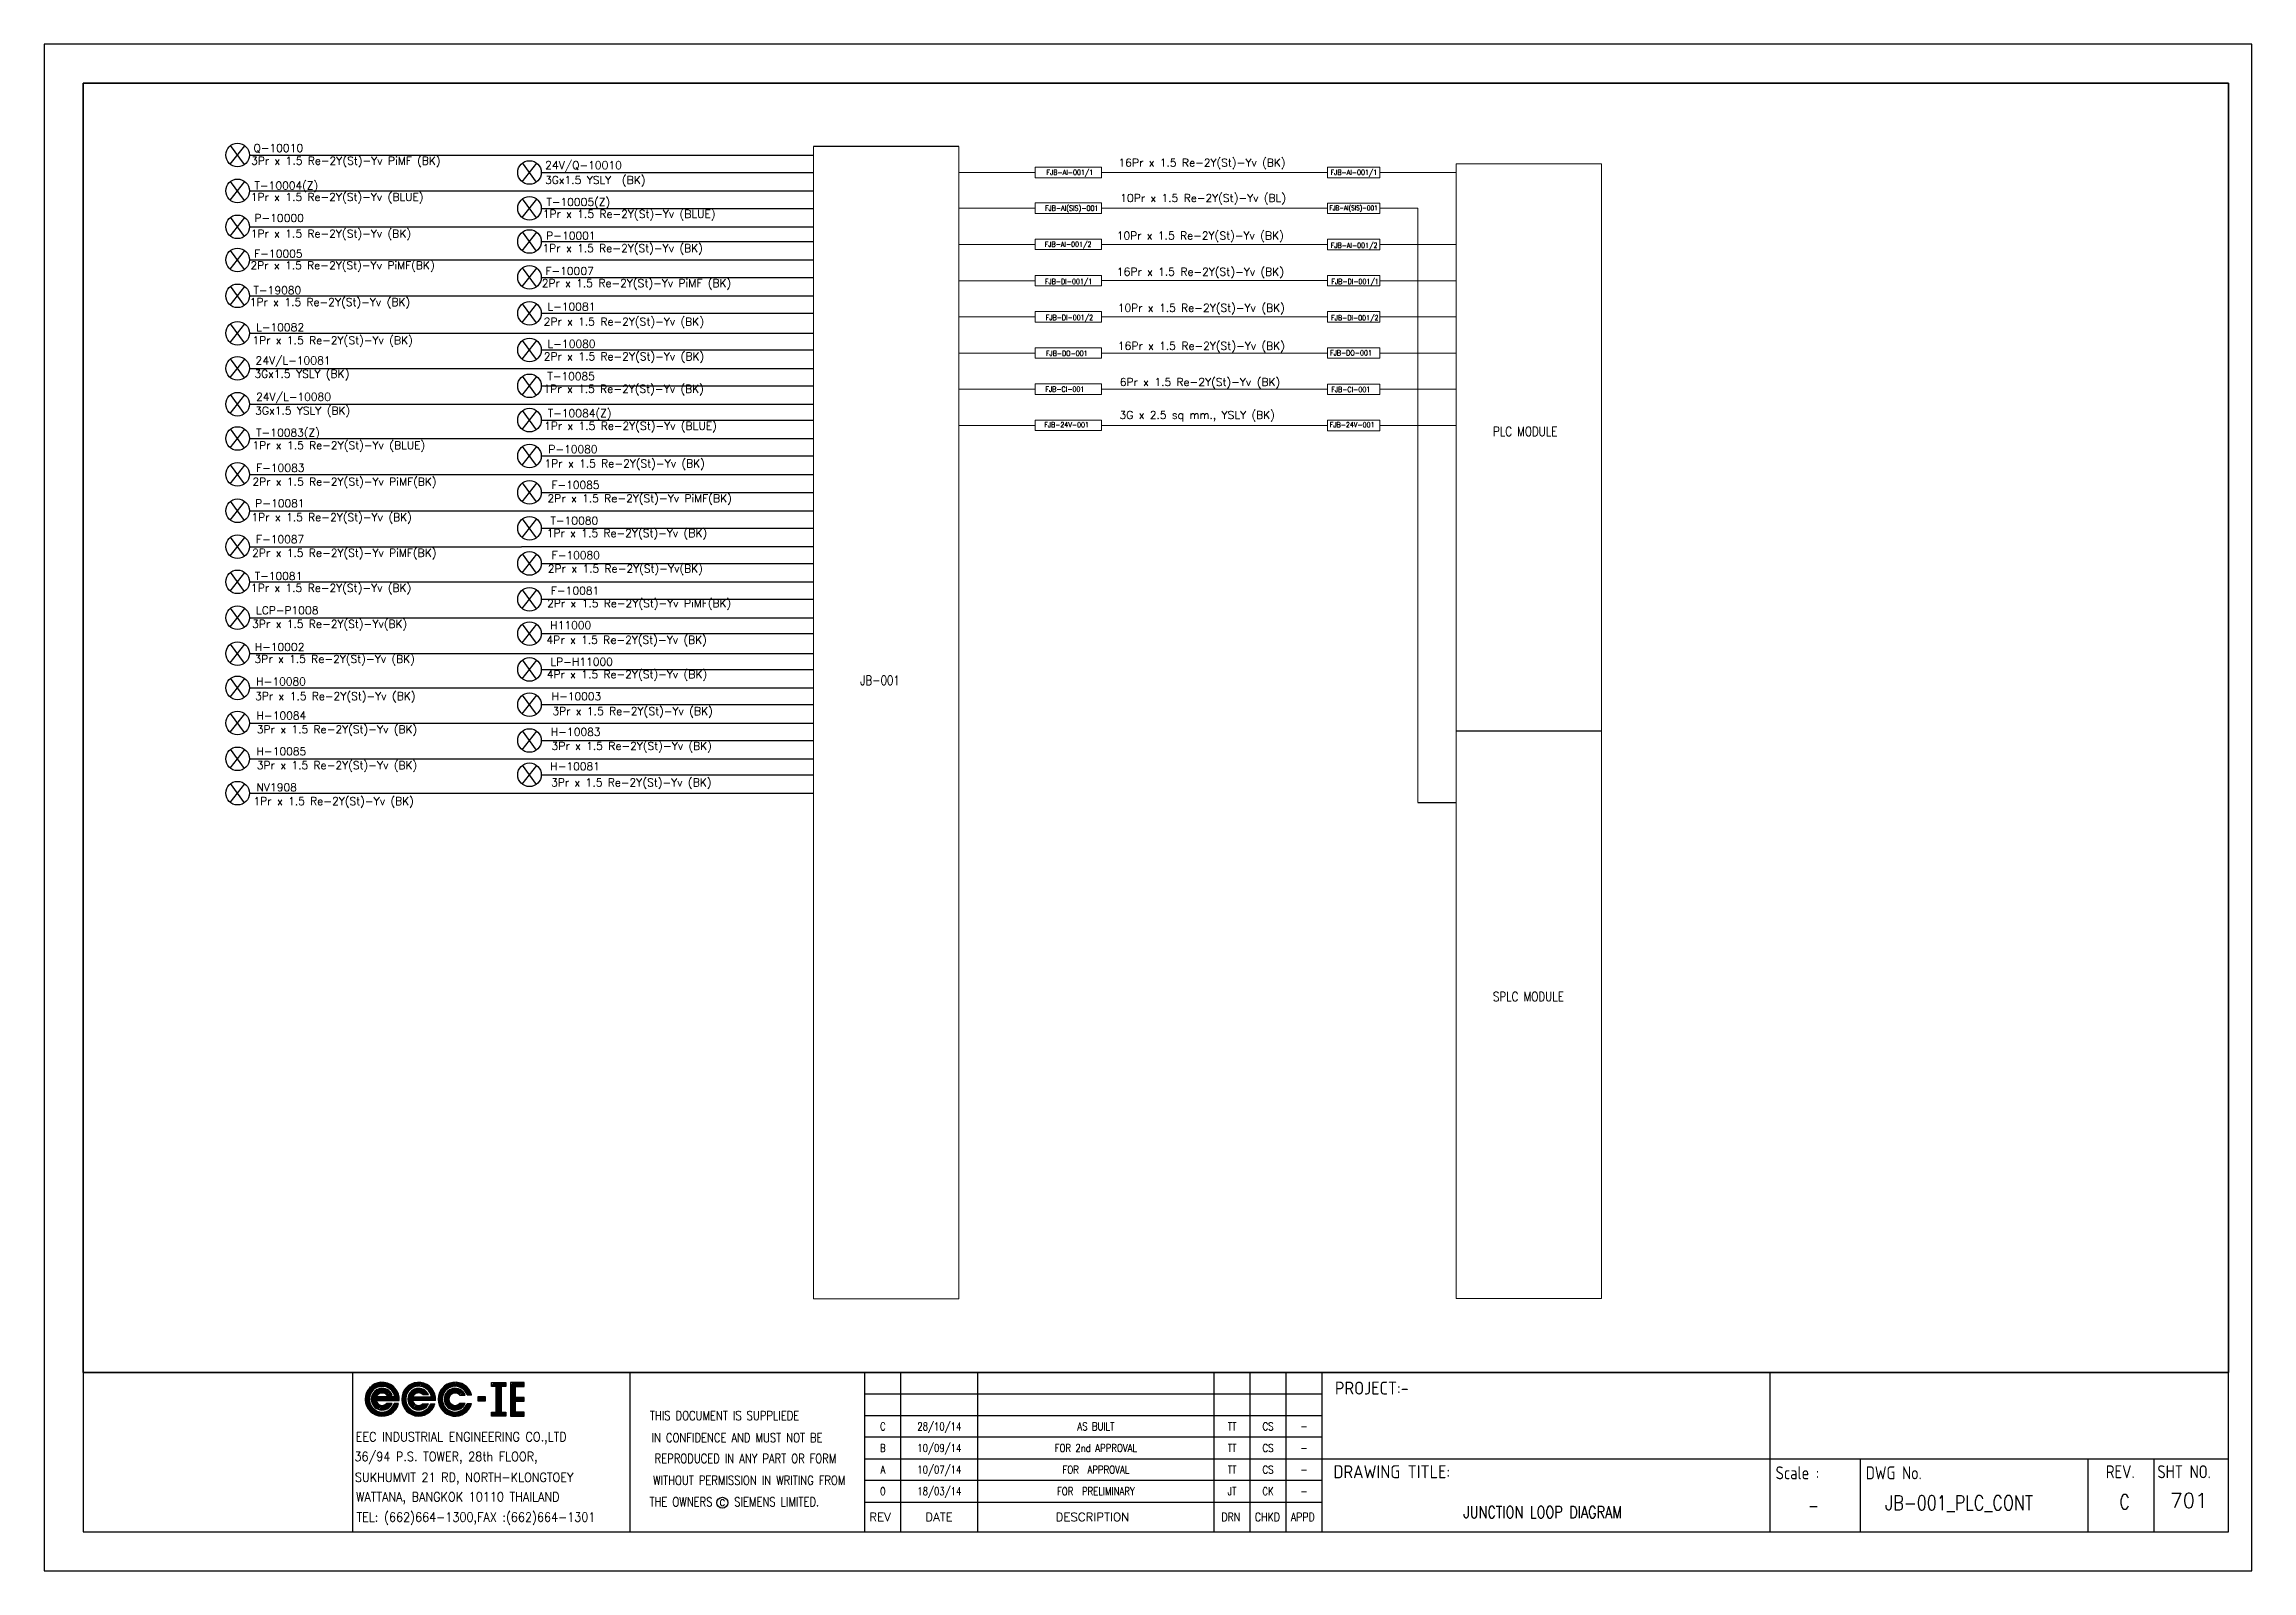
# Model space of a CAD drawing. Header units: millimetres. Extents: x -14942 to 24072, y -50285 to 2207.
# Drawn here: x 541.7 to 964.7, y -10531.8 to -10239.3 of the extents above; entities that cross this region are included whole.
import ezdxf
from ezdxf.enums import TextEntityAlignment as Align

# ---------------------------------------------------------------- set-up
doc = ezdxf.new("R2010")
doc.units = ezdxf.units.MM
doc.header["$MEASUREMENT"] = 0
doc.layers.get('0').update_dxf_attribs({"linetype": 'CONTINUOUS'})
for name, color, linetype in [('52049_PAPER A4$0$Frame_A1', 253, 'CONTINUOUS'), ('INSTRUMENT', 1, 'CONTINUOUS'), ('TEXT', 2, 'CONTINUOUS')]:
    doc.layers.add(name, color=color, linetype=linetype)
doc.styles.add('52049_PAPER A4$0$ISO Proportional', font='isocp.shx')
doc.styles.add('52049_PAPER A4$0$ROMANS', font='isocp.shx')
doc.styles.add('52049_PAPER A4$0$Romans-title', font='romans.shx')
doc.styles.add('ROMANS', font='romans')

# ---------------------------------------------------------------- blocks, each defined once
blk = doc.blocks.new('52049_PAPER A4$0$eec-ie')
at = {"layer": '52049_PAPER A4$0$Frame_A1', "color": 0, "lineweight": -3}
for p, q in [((0, 0), (0.87, 0.87)), ((0, -0.08), (0.3, 0.22)), ((0, -0.16), (0.26, 0.1)), ((0, -0.23), (0.24, 0)), ((0.01, 0.09), (0.78, 0.86)), ((0.04, 0.2), (0.68, 0.83)), ((0.09, 0.32), (0.55, 0.78)), ((0.26, 0.57), (0.3, 0.62)), ((0.34, -0.12), (1, 0.53)), ((0.35, -0.04), (0.92, 0.53)), ((0.35, -0.19), (1.07, 0.52)), ((0.36, 0.05), (0.82, 0.51)), ((0.37, -0.26), (0.66, 0.04)), ((0.39, -0.32), (0.74, 0.04)), ((0.4, 0.17), (0.7, 0.47)), ((0.41, -0.37), (0.82, 0.04)), ((1.69, 0.04), (0.64, 0.04)), ((0.65, 0.57), (0.96, 0.88)), ((0.68, -0.17), (0.9, 0.04)), ((0.76, -0.17), (0.98, 0.04)), ((0.77, 0.62), (1.03, 0.88)), ((0.84, -0.17), (1.05, 0.04)), ((0.87, 0.64), (1.1, 0.87)), ((0.87, 0.25), (1.13, 0.51)), ((0.92, -0.17), (1.13, 0.04)), ((0.95, 0.64), (1.17, 0.86)), ((0.96, 0.26), (1.19, 0.49)), ((1, -0.17), (1.21, 0.04)), ((1.03, 0.64), (1.23, 0.84)), ((1.03, 0.25), (1.24, 0.46)), ((1.07, -0.17), (1.29, 0.04)), ((1.09, 0.24), (1.29, 0.44)), ((1.1, 0.63), (1.29, 0.82)), ((1.15, 0.21), (1.34, 0.4)), ((1.15, -0.17), (1.37, 0.04)), ((1.16, 0.62), (1.35, 0.8)), ((1.19, 0.18), (1.38, 0.37)), ((1.22, 0.6), (1.4, 0.78)), ((1.22, 0.15), (1.54, 0.15)), ((1.23, -0.17), (1.44, 0.04)), ((1.25, 0.15), (1.42, 0.33)), ((1.28, 0.57), (1.45, 0.75)), ((1.31, -0.17), (1.52, 0.04)), ((1.32, 0.15), (1.46, 0.29)), ((1.33, 0.55), (1.5, 0.72)), ((1.38, 0.52), (1.54, 0.69)), ((1.39, -0.17), (1.6, 0.04)), ((1.4, 0.15), (1.49, 0.24)), ((1.42, 0.49), (1.59, 0.65)), ((1.46, 0.45), (1.63, 0.62)), ((1.46, -0.17), (1.68, 0.04)), ((1.48, 0.15), (1.52, 0.19)), ((1.5, 0.41), (1.67, 0.58)), ((1.54, 0.37), (1.71, 0.54)), ((1.54, -0.17), (1.9, 0.18)), ((1.57, 0.33), (1.74, 0.49)), ((1.6, 0.28), (1.77, 0.45)), ((1.62, -0.17), (1.91, 0.12)), ((1.63, 0.23), (1.8, 0.4)), ((1.65, 0.17), (1.83, 0.35)), ((1.67, 0.11), (1.86, 0.3)), ((1.69, 0.05), (1.88, 0.24)), ((1.7, -0.17), (1.93, 0.06)), ((2.09, -0.09), (2.37, 0.19)), ((2.1, -0.01), (2.51, 0.41)), ((2.1, -0.17), (2.34, 0.08)), ((2.11, 0.08), (2.88, 0.86)), ((2.13, 0.18), (2.78, 0.83)), ((2.18, 0.31), (2.65, 0.78)), ((2.31, 0.52), (2.45, 0.65)), ((2.44, -0.05), (3.02, 0.52)), ((2.44, -0.13), (3.1, 0.52)), ((2.45, -0.2), (2.78, 0.13)), ((2.46, 0.04), (2.93, 0.51)), ((2.46, -0.26), (2.76, 0.04)), ((2.48, -0.32), (2.84, 0.04)), ((2.49, 0.15), (2.81, 0.47)), ((2.56, 0.45), (2.97, 0.87)), ((2.72, -0.17), (2.92, 0.04)), ((2.73, 0.04), (3.79, 0.04)), ((2.77, 0.59), (3.06, 0.87)), ((2.79, -0.17), (3, 0.04)), ((2.84, 0.19), (3.17, 0.51)), ((2.87, -0.17), (3.08, 0.04)), ((2.89, 0.63), (3.13, 0.87)), ((2.95, -0.17), (3.15, 0.04)), ((2.98, 0.64), (3.2, 0.86)), ((2.98, 0.26), (3.23, 0.5)), ((3.03, -0.17), (3.23, 0.04)), ((3.06, 0.65), (3.27, 0.85)), ((3.07, 0.26), (3.29, 0.48)), ((3.11, -0.17), (3.31, 0.04)), ((3.14, 0.64), (3.33, 0.83)), ((3.14, 0.25), (3.34, 0.46)), ((3.18, -0.17), (3.39, 0.04)), ((3.2, 0.24), (3.39, 0.43)), ((3.21, 0.63), (3.39, 0.81)), ((3.25, 0.21), (3.44, 0.4)), ((3.26, -0.17), (3.47, 0.04)), ((3.27, 0.62), (3.44, 0.79)), ((3.29, 0.18), (3.48, 0.36)), ((3.62, 0.16), (3.31, 0.16)), ((3.33, 0.6), (3.5, 0.77)), ((3.34, -0.17), (3.54, 0.04)), ((3.36, 0.16), (3.52, 0.32)), ((3.38, 0.57), (3.55, 0.74)), ((3.42, -0.17), (3.62, 0.04)), ((3.43, 0.55), (3.59, 0.71)), ((3.43, 0.16), (3.55, 0.28)), ((3.48, 0.52), (3.64, 0.68)), ((3.5, -0.17), (3.7, 0.04)), ((3.51, 0.16), (3.58, 0.23)), ((3.52, 0.48), (3.68, 0.64)), ((3.57, 0.45), (3.72, 0.61)), ((3.57, -0.17), (3.78, 0.04)), ((3.59, 0.16), (3.61, 0.18)), ((3.6, 0.41), (3.76, 0.57)), ((3.64, 0.37), (3.8, 0.53)), ((3.65, -0.17), (3.99, 0.17)), ((3.67, 0.32), (3.83, 0.48)), ((3.7, 0.27), (3.87, 0.44)), ((3.73, 0.22), (3.9, 0.39)), ((3.73, -0.17), (4, 0.11)), ((3.75, 0.17), (3.92, 0.34)), ((3.77, 0.11), (3.95, 0.28)), ((3.79, 0.05), (3.97, 0.23)), ((3.81, -0.17), (4.02, 0.04)), ((4.18, -0.03), (4.57, 0.36)), ((4.18, -0.11), (4.47, 0.18)), ((4.18, -0.18), (4.43, 0.07)), ((4.19, 0.06), (5, 0.86)), ((4.21, 0.16), (4.9, 0.84)), ((4.25, 0.28), (4.78, 0.8)), ((4.34, 0.45), (4.61, 0.71)), ((4.53, -0.15), (5.2, 0.53)), ((4.53, -0.07), (5.13, 0.53)), ((4.54, 0.02), (5.04, 0.52)), ((4.54, -0.22), (4.86, 0.1)), ((4.57, 0.12), (4.93, 0.49)), ((4.69, 0.48), (5.08, 0.87)), ((4.69, 0.32), (4.73, 0.37)), ((4.88, 0.59), (5.16, 0.88)), ((4.96, 0.2), (5.27, 0.52)), ((4.99, 0.63), (5.24, 0.87)), ((5.08, 0.64), (5.31, 0.86)), ((5.09, 0.25), (5.33, 0.5)), ((5.16, 0.64), (5.37, 0.85)), ((5.17, 0.26), (5.39, 0.48)), ((5.24, 0.64), (5.43, 0.83)), ((5.24, 0.25), (5.44, 0.46)), ((5.3, 0.63), (5.49, 0.82)), ((5.3, 0.23), (5.49, 0.43)), ((5.35, 0.2), (5.54, 0.39)), ((5.37, 0.61), (5.55, 0.79)), ((5.39, 0.17), (5.58, 0.36)), ((5.4, 0.15), (5.72, 0.15)), ((5.42, 0.59), (5.6, 0.77)), ((5.46, 0.15), (5.62, 0.32)), ((5.48, 0.57), (5.65, 0.74)), ((5.53, 0.54), (5.7, 0.71)), ((5.53, 0.15), (5.65, 0.27)), ((5.58, 0.51), (5.74, 0.68)), ((5.61, 0.15), (5.68, 0.23)), ((5.62, 0.47), (5.79, 0.64)), ((5.66, 0.44), (5.83, 0.6)), ((5.69, 0.15), (5.71, 0.18)), ((5.7, 0.4), (5.87, 0.56)), ((5.73, 0.36), (5.9, 0.52)), ((5.77, 0.31), (5.94, 0.48)), ((5.8, 0.26), (5.97, 0.43)), ((5.82, 0.21), (6, 0.38)), ((5.85, 0.15), (6.02, 0.33)), ((6.09, 0.15), (5.85, 0.15)), ((5.92, 0.15), (6.05, 0.28)), ((6, 0.15), (6.07, 0.22)), ((6.08, 0.15), (6.09, 0.16)), ((6.9, 0.04), (6.46, 0.04)), ((6.46, 0.04), (6.46, -0.18)), ((6.46, -0.01), (6.51, 0.04)), ((6.46, -0.09), (6.59, 0.04)), ((6.46, -0.17), (6.66, 0.04)), ((6.52, -0.18), (6.74, 0.04)), ((6.6, -0.18), (6.82, 0.04)), ((6.68, -0.18), (6.9, 0.04)), ((6.9, -0.18), (6.9, 0.04)), ((7.23, 0.68), (7.41, 0.86)), ((7.27, 0.64), (7.49, 0.86)), ((7.35, 0.64), (7.57, 0.86)), ((7.43, 0.64), (7.65, 0.86)), ((7.5, 0.64), (7.72, 0.86)), ((7.51, 0.57), (7.8, 0.86)), ((7.51, 0.49), (7.88, 0.86)), ((7.51, 0.41), (7.96, 0.86)), ((7.51, 0.34), (7.78, 0.61)), ((7.51, 0.26), (7.78, 0.53)), ((7.51, 0.18), (7.78, 0.45)), ((7.51, 0.1), (7.78, 0.38)), ((7.51, 0.02), (7.78, 0.3)), ((7.51, -0.05), (7.78, 0.22)), ((7.51, -0.13), (7.78, 0.14)), ((7.51, -0.21), (7.78, 0.07)), ((7.82, 0.64), (8.04, 0.86)), ((7.89, 0.64), (8.06, 0.81)), ((7.97, 0.64), (8.06, 0.73)), ((8.05, 0.64), (8.06, 0.65)), ((8.33, 0.46), (8.74, 0.86)), ((8.33, 0.54), (8.66, 0.86)), ((8.33, 0.38), (8.82, 0.86)), ((8.33, 0.69), (8.5, 0.86)), ((8.33, 0.62), (8.58, 0.86)), ((8.33, 0.3), (8.61, 0.58)), ((8.33, 0.23), (8.61, 0.5)), ((8.33, 0.15), (8.61, 0.42)), ((8.33, 0.07), (8.61, 0.35)), ((8.33, -0.01), (8.61, 0.27)), ((8.33, -0.09), (8.61, 0.19)), ((8.33, -0.16), (8.61, 0.11)), ((8.33, -0.24), (8.61, 0.03)), ((8.33, -0.4), (8.74, 0.01)), ((8.33, -0.32), (8.66, 0.01)), ((8.33, -0.48), (8.82, 0.01)), ((8.67, 0.64), (8.89, 0.86)), ((8.68, -0.21), (8.9, 0.01)), ((8.75, 0.64), (8.97, 0.86)), ((8.75, -0.21), (8.97, 0.01)), ((8.83, 0.64), (9.05, 0.86)), ((8.83, -0.21), (9.05, 0.01)), ((8.91, 0.64), (9.11, 0.84)), ((8.99, 0.64), (9.11, 0.76)), ((9.06, 0.64), (9.11, 0.69)), ((0.02, -0.3), (0.23, -0.08)), ((0.03, -0.36), (0.23, -0.16)), ((0.05, -0.42), (0.24, -0.23)), ((0.07, -0.47), (0.26, -0.29)), ((0.1, -0.53), (0.27, -0.35)), ((0.12, -0.58), (0.3, -0.4)), ((0.15, -0.63), (0.32, -0.46)), ((0.19, -0.67), (0.35, -0.5)), ((0.22, -0.72), (0.39, -0.55)), ((0.26, -0.76), (0.42, -0.59)), ((0.3, -0.8), (0.46, -0.63)), ((0.34, -0.83), (0.5, -0.67)), ((0.38, -0.87), (0.55, -0.7)), ((0.42, -0.9), (0.59, -0.73)), ((0.44, -0.42), (0.64, -0.22)), ((0.47, -0.47), (0.66, -0.27)), ((0.47, -0.93), (0.65, -0.76)), ((0.5, -0.51), (0.69, -0.32)), ((0.52, -0.96), (0.7, -0.78)), ((0.54, -0.55), (0.73, -0.36)), ((0.58, -0.59), (0.78, -0.39)), ((0.58, -0.98), (0.76, -0.8)), ((0.62, -0.17), (1.94, -0.17)), ((0.63, -0.62), (0.83, -0.42)), ((0.63, -1.01), (0.82, -0.82)), ((0.68, -0.65), (0.89, -0.44)), ((0.69, -1.03), (0.89, -0.83)), ((0.73, -0.67), (0.96, -0.45)), ((0.75, -1.04), (0.96, -0.83)), ((0.79, -0.69), (1.04, -0.44)), ((0.82, -1.05), (1.04, -0.83)), ((0.85, -0.71), (1.19, -0.37)), ((0.89, -1.06), (1.14, -0.81)), ((0.92, -0.72), (1.29, -0.34)), ((0.96, -1.07), (1.25, -0.77)), ((1, -0.72), (1.37, -0.34)), ((1.04, -1.06), (1.76, -0.34)), ((1.09, -0.71), (1.45, -0.34)), ((1.13, -1.05), (1.84, -0.34)), ((1.2, -0.67), (1.53, -0.34)), ((1.54, -0.34), (1.22, -0.34)), ((1.23, -1.03), (1.9, -0.36)), ((1.35, -0.99), (1.86, -0.48)), ((1.53, -0.88), (1.76, -0.66)), ((1.65, -0.38), (1.68, -0.34)), ((1.91, -0.34), (1.66, -0.34)), ((1.78, -0.17), (1.94, -0.01)), ((1.85, -0.17), (1.94, -0.09)), ((1.93, -0.17), (1.94, -0.17)), ((2.1, -0.24), (2.32, -0.02)), ((2.11, -0.3), (2.32, -0.1)), ((2.13, -0.36), (2.32, -0.17)), ((2.15, -0.42), (2.33, -0.24)), ((2.17, -0.48), (2.35, -0.3)), ((2.2, -0.53), (2.37, -0.36)), ((2.22, -0.58), (2.39, -0.42)), ((2.25, -0.63), (2.42, -0.47)), ((2.29, -0.68), (2.45, -0.51)), ((2.32, -0.72), (2.48, -0.56)), ((2.36, -0.76), (2.52, -0.6)), ((2.4, -0.8), (2.56, -0.64)), ((2.44, -0.84), (2.6, -0.68)), ((2.48, -0.87), (2.64, -0.71)), ((2.51, -0.38), (2.71, -0.17)), ((2.53, -0.9), (2.69, -0.74)), ((2.54, -0.43), (2.73, -0.23)), ((2.57, -0.47), (2.76, -0.28)), ((2.58, -0.93), (2.74, -0.77)), ((2.6, -0.51), (2.79, -0.33)), ((2.63, -0.96), (2.8, -0.79)), ((2.64, -0.55), (2.83, -0.37)), ((2.68, -0.98), (2.86, -0.81)), ((2.69, -0.59), (2.87, -0.4)), ((4.02, -0.17), (2.71, -0.17)), ((2.73, -0.62), (2.93, -0.43)), ((2.74, -1.01), (2.92, -0.82)), ((2.78, -0.65), (2.99, -0.44)), ((2.8, -1.02), (2.99, -0.83)), ((2.84, -0.67), (3.06, -0.45)), ((2.86, -1.04), (3.06, -0.84)), ((2.9, -0.69), (3.14, -0.44)), ((2.92, -1.05), (3.14, -0.83)), ((2.96, -0.7), (3.32, -0.35)), ((2.99, -1.06), (3.24, -0.81)), ((3.03, -0.71), (3.39, -0.35)), ((3.07, -1.06), (3.36, -0.77)), ((3.11, -0.71), (3.47, -0.35)), ((3.15, -1.06), (3.86, -0.35)), ((3.2, -0.7), (3.55, -0.35)), ((3.24, -1.04), (3.94, -0.35)), ((3.31, -0.35), (3.62, -0.35)), ((3.32, -0.65), (3.62, -0.36)), ((3.35, -1.02), (3.98, -0.38)), ((3.48, -0.97), (3.93, -0.51)), ((3.74, -0.39), (3.78, -0.35)), ((3.76, -0.35), (3.99, -0.35)), ((3.89, -0.17), (4.02, -0.03)), ((3.96, -0.17), (4.03, -0.11)), ((4.19, -0.25), (4.42, -0.03)), ((4.21, -0.32), (4.41, -0.11)), ((4.22, -0.38), (4.42, -0.18)), ((4.24, -0.44), (4.43, -0.25)), ((4.26, -0.49), (4.45, -0.31)), ((4.29, -0.54), (4.47, -0.37)), ((4.32, -0.59), (4.49, -0.42)), ((4.35, -0.64), (4.52, -0.47)), ((4.38, -0.69), (4.55, -0.52)), ((4.42, -0.73), (4.58, -0.56)), ((4.45, -0.77), (4.62, -0.6)), ((4.49, -0.81), (4.66, -0.64)), ((4.53, -0.84), (4.7, -0.68)), ((4.56, -0.28), (4.8, -0.03)), ((4.58, -0.33), (4.8, -0.11)), ((4.58, -0.88), (4.75, -0.71)), ((4.6, -0.39), (4.81, -0.18)), ((4.62, -0.91), (4.8, -0.74)), ((4.63, -0.44), (4.83, -0.24)), ((4.66, -0.48), (4.86, -0.29)), ((4.67, -0.94), (4.85, -0.77)), ((4.7, -0.52), (4.89, -0.33)), ((4.72, -0.97), (4.9, -0.79)), ((4.74, -0.56), (4.93, -0.37)), ((4.78, -0.6), (4.98, -0.4)), ((4.78, -0.99), (4.96, -0.81)), ((4.83, -0.63), (5.03, -0.43)), ((4.83, -1.01), (5.03, -0.82)), ((4.88, -0.66), (5.09, -0.44)), ((4.89, -1.03), (5.1, -0.83)), ((4.93, -0.68), (5.17, -0.45)), ((4.96, -1.05), (5.17, -0.83)), ((4.99, -0.7), (5.26, -0.43)), ((5.02, -1.06), (5.26, -0.82)), ((5.06, -0.71), (5.43, -0.34)), ((5.09, -1.06), (5.36, -0.8)), ((5.13, -0.72), (5.5, -0.34)), ((5.17, -1.07), (5.49, -0.75)), ((5.21, -0.71), (5.58, -0.34)), ((5.25, -1.06), (5.97, -0.34)), ((5.3, -0.7), (5.66, -0.34)), ((5.35, -1.05), (6.05, -0.34)), ((5.72, -0.34), (5.4, -0.34)), ((5.43, -0.65), (5.71, -0.37)), ((5.45, -1.02), (6.07, -0.4)), ((5.58, -0.96), (6.02, -0.53)), ((5.81, -0.43), (5.89, -0.34)), ((5.85, -0.34), (6.09, -0.34)), ((6.46, -0.18), (6.9, -0.18)), ((6.75, -0.18), (6.9, -0.04)), ((6.83, -0.18), (6.9, -0.12)), ((7.23, -0.95), (7.34, -0.84)), ((7.23, -0.88), (7.26, -0.84)), ((7.23, -1.03), (7.42, -0.84)), ((7.28, -1.07), (7.5, -0.84)), ((7.35, -1.07), (7.78, -0.64)), ((7.43, -1.07), (7.78, -0.71)), ((7.51, -0.29), (7.78, -0.01)), ((7.51, -0.37), (7.78, -0.09)), ((7.51, -0.44), (7.78, -0.17)), ((7.51, -0.52), (7.78, -0.25)), ((7.51, -0.6), (7.78, -0.32)), ((7.51, -0.68), (7.78, -0.4)), ((7.51, -0.76), (7.78, -0.48)), ((7.51, -0.83), (7.78, -0.56)), ((7.51, -1.07), (7.78, -0.79)), ((7.59, -1.07), (7.81, -0.84)), ((7.67, -1.07), (7.89, -0.84)), ((7.74, -1.07), (7.96, -0.84)), ((7.82, -1.07), (8.04, -0.84)), ((7.9, -1.07), (8.06, -0.91)), ((7.98, -1.07), (8.06, -0.98)), ((8.06, -1.07), (8.06, -1.06)), ((8.33, -0.55), (8.61, -0.28)), ((8.33, -0.63), (8.61, -0.36)), ((8.33, -0.71), (8.61, -0.43)), ((8.33, -0.79), (8.61, -0.51)), ((8.33, -0.86), (8.61, -0.59)), ((8.33, -0.94), (8.61, -0.67)), ((8.33, -1.02), (8.61, -0.75)), ((8.37, -1.07), (8.61, -0.82)), ((8.45, -1.07), (8.67, -0.84)), ((8.52, -1.07), (8.74, -0.84)), ((8.6, -1.07), (8.82, -0.84)), ((8.68, -1.07), (8.9, -0.84)), ((8.76, -1.07), (8.98, -0.84)), ((8.84, -1.07), (9.06, -0.84)), ((8.91, -0.21), (9.11, -0.02)), ((8.91, -1.07), (9.11, -0.87)), ((8.99, -0.21), (9.11, -0.09)), ((8.99, -1.07), (9.11, -0.95)), ((9.07, -0.21), (9.11, -0.17)), ((9.07, -1.07), (9.11, -1.03))]:
    blk.add_line(p, q, dxfattribs=at)
for points in [[(7.23, 0.86), (8.06, 0.86), (8.06, 0.64), (7.78, 0.64), (7.78, -0.84), (8.06, -0.84), (8.06, -1.07), (7.23, -1.07), (7.23, -0.84), (7.51, -0.84), (7.51, 0.64), (7.23, 0.64)], [(8.61, 0.01), (8.61, 0.64), (9.11, 0.64), (9.11, 0.86), (8.33, 0.86), (8.33, -1.07), (9.11, -1.07), (9.11, -0.84), (8.61, -0.84), (8.61, -0.21), (9.11, -0.21), (9.11, 0.01)]]:
    blk.add_lwpolyline(points, close=True, dxfattribs=at)
for centre, radius, start, end in [((0.97, -0.09), 0.972, 355.3439, 345.1466), ((0.97, -0.09), 0.737, 10.5243, 340.256), ((0.97, -0.09), 0.623, 23.5697, 336.4303), ((0.97, -0.09), 0.354, 44.7876, 157.6107), ((3.06, -0.09), 0.967, 355.6074, 344.7747), ((3.06, -0.09), 0.742, 10.0766, 339.9937), ((3.06, -0.09), 0.618, 24.2545, 335.7455), ((3.06, -0.09), 0.358, 45.1096, 158.7579), ((5.15, -0.09), 0.972, 14.8534, 345.1466), ((5.15, -0.09), 0.737, 19.744, 340.256), ((5.15, -0.09), 0.623, 23.5697, 336.4303), ((5.15, -0.09), 0.354, 44.7876, 315.2124), ((0.97, -0.09), 0.354, 192.8901, 315.2124), ((3.06, -0.09), 0.358, 191.9242, 314.8904)]:
    blk.add_arc(centre, radius, start, end, dxfattribs=at)
blk = doc.blocks.new('52049_PAPER A4$0$eec logo')
at = {"color": 7, "xscale": 2.786697286423482, "yscale": 2.786697286423482, "zscale": 2.786697286423482}
blk.add_blockref('52049_PAPER A4$0$eec-ie', (50.01, 25.95), dxfattribs=at)
blk = doc.blocks.new('FJB')
at = {"color": 3}
for p, q in [((-415.5, 38.01), (-4.5, 38.01)), ((-363.94, 38.01), (-363.94, 7.5)), ((-310.77, 38.01), (-310.77, 7.5)), ((-265.75, 7.5), (-265.75, 38.01)), ((-258.85, 7.5), (-258.85, 38.01)), ((-244.11, 7.5), (-244.11, 38.01)), ((-198.84, 7.5), (-198.84, 38.01)), ((-191.95, 7.5), (-191.95, 38.01)), ((-185.05, 7.5), (-185.05, 38.01)), ((-178.16, 38.01), (-178.16, 7.5)), ((-92.38, 38.01), (-92.38, 7.5)), ((-178.16, 21.46), (-4.5, 21.46)), ((-75.06, 21.46), (-75.06, 7.5)), ((-31.4, 21.46), (-31.4, 7.5)), ((-18.75, 21.46), (-18.75, 7.5)), ((-265.75, 13.19), (-178.16, 13.19))]:
    blk.add_line(p, q, dxfattribs=at)
at = {"color": 1}
for p, q in [((-178.16, 33.87), (-265.75, 33.87)), ((-265.75, 29.74), (-178.16, 29.74)), ((-178.16, 25.6), (-265.75, 25.6)), ((-265.75, 21.46), (-178.16, 21.46)), ((-178.16, 17.33), (-265.75, 17.33))]:
    blk.add_line(p, q, dxfattribs=at)
at = {"color": 7}
for p, q in [((-4.5, 38.01), (-96.38, 38.01)), ((-92.38, 38.01), (-92.38, 19.85))]:
    blk.add_line(p, q, dxfattribs=at)
blk.add_lwpolyline([(0, 0), (0, 292.5), (-423, 292.5), (-423, 0)], close=True, dxfattribs=at)
blk.add_lwpolyline([(-415.5, 285), (-4.5, 285), (-4.5, 38.01), (-415.5, 38.01)], close=True)
at = {"color": 3}
blk.add_lwpolyline([(-4.5, 7.5), (-4.5, 285), (-415.5, 285), (-415.5, 7.5)], close=True, dxfattribs=at)
at = {"color": 2}
blk.add_circle((-293.05, 13.05), 1.05, dxfattribs=at)
at = {"color": 3, "xscale": 1.200000000000001, "yscale": 1.200000000000001, "zscale": 1.200000000000001}
blk.add_blockref('52049_PAPER A4$0$eec logo', (-421.49, 2.05), dxfattribs=at)
at = {"color": 2, "style": '52049_PAPER A4$0$ISO Proportional'}
for s, height, p in [('PROJECT:-', 2.482, (-168.61, 35.02)), ('DRAWING TITLE:', 2.4821, (-164.78, 18.99))]:
    blk.add_text(s, height=height, dxfattribs=at).set_placement(p, align=Align.MIDDLE_CENTER)
at = {"color": 2, "style": '52049_PAPER A4$0$Romans-title', "width": 0.8}
for s, p in [('THIS DOCUMENT IS SUPPLIEDE', (-292.63, 29.75)), ('IN CONFIDENCE AND MUST NOT BE', (-290.24, 25.51)), (' REPRODUCED IN ANY PART OR FORM', (-289.1, 21.53)), (' WITHOUT PERMISSION IN WRITING FROM ', (-287.9, 17.35)), ('THE OWNERS   SIEMENS LIMITED. ', (-290.28, 13.22))]:
    blk.add_text(s, height=1.75, dxfattribs=at).set_placement(p, align=Align.MIDDLE)
at = {"color": 2, "style": '52049_PAPER A4$0$Romans-title'}
for s, height, width, p in [('EEC INDUSTRIAL ENGINEERING CO.,LTD', 1.75, 0.9, (-363.31, 24.81)), ('36/94 P.S. TOWER, 28th FLOOR,', 1.75, 0.9, (-363.55, 21.03, -1.75)), ('SUKHUMVIT 21 RD, NORTH-KLONGTOEY', 1.75, 0.9, (-363.45, 17.05, -1.75)), ('WATTANA, BANGKOK 10110 THAILAND ', 1.75, 0.9, (-363.25, 13.31, -1.75)), ('TEL: (662)664-1300,FAX :(662)664-1301', 1.75, 0.9, (-363.14, 9.42, -1.75)), ('DRN', 1.655, 0.8, (-197.44, 9.49)), ('CHKD', 1.655, 0.8, (-191.03, 9.49)), ('APPD', 1.655, 0.8, (-184.14, 9.49))]:
    blk.add_text(s, height=height, dxfattribs=dict(at, width=width)).set_placement(p)
at = {"color": 2}
for s, height, style, width, p in [('C', 1.5, '52049_PAPER A4$0$Romans-title', 0.8, (-262.3, 27.67)), ('28/10/14', 1.5, '52049_PAPER A4$0$Romans-title', 0.8, (-251.48, 27.67)), ('AS BUILT', 1.5, '52049_PAPER A4$0$Romans-title', 0.8, (-221.48, 27.67)), ('TT', 1.5, '52049_PAPER A4$0$Romans-title', 0.8, (-195.39, 27.67)), ('CS', 1.5, '52049_PAPER A4$0$Romans-title', 0.8, (-188.5, 27.67)), ('-', 1.5, '52049_PAPER A4$0$Romans-title', 0.8, (-181.6, 27.67)), ('B', 1.5, '52049_PAPER A4$0$Romans-title', 0.8, (-262.3, 23.53)), ('10/09/14', 1.5, '52049_PAPER A4$0$Romans-title', 0.8, (-251.48, 23.53)), ('FOR 2nd APPROVAL', 1.5, '52049_PAPER A4$0$Romans-title', 0.8, (-221.48, 23.53)), ('TT', 1.5, '52049_PAPER A4$0$Romans-title', 0.8, (-195.39, 23.53)), ('CS', 1.5, '52049_PAPER A4$0$Romans-title', 0.8, (-188.5, 23.53)), ('-', 1.5, '52049_PAPER A4$0$Romans-title', 0.8, (-181.6, 23.53)), ('A', 1.5, '52049_PAPER A4$0$Romans-title', 0.8, (-262.3, 19.39)), ('10/07/14', 1.5, '52049_PAPER A4$0$Romans-title', 0.8, (-251.48, 19.39)), ('FOR  APPROVAL', 1.5, '52049_PAPER A4$0$Romans-title', 0.8, (-221.48, 19.39)), ('TT', 1.5, '52049_PAPER A4$0$Romans-title', 0.8, (-195.39, 19.39)), ('CS', 1.5, '52049_PAPER A4$0$Romans-title', 0.8, (-188.5, 19.39)), ('-', 1.5, '52049_PAPER A4$0$Romans-title', 0.8, (-181.6, 19.39)), ('Scale :', 2.482, '52049_PAPER A4$0$ROMANS', 0.9, (-87.06, 18.78)), ('DWG No.', 2.482, '52049_PAPER A4$0$ROMANS', 0.9, (-68.61, 18.78)), ('REV.', 2.482, '52049_PAPER A4$0$ROMANS', 0.9, (-25.21, 18.99)), ('SHT NO.', 2.482, '52049_PAPER A4$0$ROMANS', 0.9, (-12.98, 18.99)), ('0', 1.5, '52049_PAPER A4$0$Romans-title', 0.8, (-262.3, 15.26)), ('18/03/14', 1.5, '52049_PAPER A4$0$Romans-title', 0.8, (-251.48, 15.26)), ('FOR  PRELIMINARY', 1.5, '52049_PAPER A4$0$Romans-title', 0.8, (-221.48, 15.26)), ('JT', 1.5, '52049_PAPER A4$0$Romans-title', 0.8, (-195.39, 15.26)), ('CK', 1.5, '52049_PAPER A4$0$Romans-title', 0.8, (-188.5, 15.26)), ('-', 1.5, '52049_PAPER A4$0$Romans-title', 0.8, (-181.6, 15.26)), ('C', 2.8, '52049_PAPER A4$0$Romans-title', 0.8, (-24.36, 13.21)), ('-', 2.25, '52049_PAPER A4$0$Romans-title', 0.8, (-84, 12.48))]:
    blk.add_text(s, height=height, dxfattribs=dict(at, style=style, width=width)).set_placement(p, align=Align.MIDDLE_CENTER)
at = {"color": 2, "style": '52049_PAPER A4$0$Romans-title'}
blk.add_text('C', height=1.19, dxfattribs=at).set_placement((-293.05, 13.05), align=Align.MIDDLE)
for s, height, p in [('REV', 1.655, (-264.9, 9.49)), ('DATE', 1.655, (-254.17, 9.49)), ('DESCRIPTION', 1.6548, (-229.2, 9.49))]:
    blk.add_text(s, height=height, dxfattribs=at).set_placement(p)
at = {"layer": 'TEXT', "style": 'ROMANS', "width": 0.8}
blk.add_text('JUNCTION LOOP DIAGRAM ', height=2.25, dxfattribs=at).set_placement((-135.27, 11.24), align=Align.MIDDLE_CENTER)
blk = doc.blocks.new('FF')
at = {"layer": 'INSTRUMENT', "color": 7}
for p, q in [((637.72, -9186.97), (640.5, -9183.4)), ((640.43, -9187.02), (637.78, -9183.36)), ((641.39, -9185.19), (693.51, -9185.19))]:
    blk.add_line(p, q, dxfattribs=at)
blk.add_circle((639.11, -9185.19), 2.26, dxfattribs=at)

msp = doc.modelspace()

# ---------------------------------------------------------------- linework, layer by layer
at = {"layer": 'INSTRUMENT', "color": 7}
for p, q in [((633.12, -10260.52), (689.06, -10260.52)), ((716.92, -10258.88), (689.06, -10258.88)), ((633.12, -10267.39), (689.06, -10267.39)), ((633.12, -10274.26), (689.06, -10274.26)), ((633.12, -10280.61), (689.06, -10280.61)), ((633.12, -10287.48), (689.06, -10287.48)), ((633.12, -10294.65), (689.06, -10294.65)), ((633.12, -10301.39), (689.06, -10301.39)), ((633.12, -10308.26), (689.06, -10308.26)), ((633.12, -10314.83), (689.06, -10314.83)), ((633.12, -10321.7), (689.06, -10321.7)), ((633.12, -10328.68), (689.06, -10328.68)), ((633.12, -10335.55), (689.06, -10335.55)), ((633.12, -10342.29), (689.06, -10342.29)), ((633.12, -10349.16), (689.06, -10349.16)), ((633.12, -10356.03), (689.06, -10356.03)), ((633.12, -10362.6), (689.06, -10362.6)), ((633.12, -10369.34), (689.06, -10369.34)), ((840.07, -10370.91), (812.2, -10370.91)), ((633.12, -10376.21), (689.06, -10376.21)), ((632.68, -10382.79), (689.06, -10382.79)), ((804.89, -10384.55), (812.2, -10384.55))]:
    msp.add_line(p, q, dxfattribs=at)
at = {"layer": 'INSTRUMENT', "color": 7, "lineweight": 13}
for p, q in [((716.92, -10263.87), (731.55, -10263.87)), ((716.92, -10263.87), (731.55, -10263.87)), ((744.25, -10263.85), (787.45, -10263.85)), ((744.25, -10263.85), (787.45, -10263.85)), ((797.57, -10263.87), (812.2, -10263.87)), ((812.2, -10262.21), (840.07, -10262.21)), ((716.92, -10270.73), (731.55, -10270.73)), ((716.92, -10270.73), (731.55, -10270.73)), ((744.25, -10270.71), (787.45, -10270.71)), ((744.25, -10270.71), (787.45, -10270.71)), ((797.57, -10270.73), (804.89, -10270.73)), ((804.89, -10270.73), (804.89, -10384.55)), ((716.92, -10277.66), (731.55, -10277.66)), ((716.92, -10277.66), (731.55, -10277.66)), ((744.25, -10277.64), (787.45, -10277.64)), ((744.25, -10277.64), (787.45, -10277.64)), ((797.57, -10277.66), (812.2, -10277.66)), ((716.92, -10284.6), (731.55, -10284.6)), ((716.92, -10284.6), (731.55, -10284.6)), ((744.25, -10284.58), (787.45, -10284.58)), ((744.25, -10284.58), (787.45, -10284.58)), ((797.57, -10284.6), (812.2, -10284.6)), ((716.92, -10291.53), (731.55, -10291.53)), ((716.92, -10291.53), (731.55, -10291.53)), ((744.25, -10291.51), (787.45, -10291.51)), ((744.25, -10291.51), (787.45, -10291.51)), ((797.57, -10291.53), (812.2, -10291.53)), ((716.92, -10298.46), (731.55, -10298.46)), ((716.92, -10298.46), (731.55, -10298.46)), ((744.25, -10298.45), (787.45, -10298.45)), ((744.25, -10298.45), (787.45, -10298.45)), ((797.57, -10298.46), (812.2, -10298.46)), ((716.92, -10305.4), (731.55, -10305.4)), ((716.92, -10305.4), (731.55, -10305.4)), ((744.25, -10305.38), (787.45, -10305.38)), ((744.25, -10305.38), (787.45, -10305.38)), ((797.57, -10305.4), (812.2, -10305.4)), ((716.92, -10312.33), (731.55, -10312.33)), ((716.92, -10312.33), (731.55, -10312.33)), ((744.25, -10312.31), (787.45, -10312.31)), ((744.25, -10312.31), (787.45, -10312.31)), ((797.57, -10312.33), (812.2, -10312.33))]:
    msp.add_line(p, q, dxfattribs=at)
for points in [[(549.16, -10246.78), (960.16, -10246.78), (960.16, -10493.77), (549.16, -10493.77)], [(731.55, -10262.84), (744.25, -10262.84), (744.25, -10264.86), (731.55, -10264.86)], [(731.55, -10262.84), (744.25, -10262.84), (744.25, -10264.86), (731.55, -10264.86)], [(787.54, -10262.86), (797.57, -10262.86), (797.57, -10264.88), (787.54, -10264.88)], [(787.54, -10262.86), (797.57, -10262.86), (797.57, -10264.88), (787.54, -10264.88)], [(731.55, -10269.7), (744.25, -10269.7), (744.25, -10271.72), (731.55, -10271.72)], [(731.55, -10269.7), (744.25, -10269.7), (744.25, -10271.72), (731.55, -10271.72)], [(787.54, -10269.72), (797.57, -10269.72), (797.57, -10271.74), (787.54, -10271.74)], [(787.54, -10269.72), (797.57, -10269.72), (797.57, -10271.74), (787.54, -10271.74)], [(731.55, -10276.64), (744.25, -10276.64), (744.25, -10278.65), (731.55, -10278.65)], [(731.55, -10276.64), (744.25, -10276.64), (744.25, -10278.65), (731.55, -10278.65)], [(787.54, -10276.65), (797.57, -10276.65), (797.57, -10278.67), (787.54, -10278.67)], [(787.54, -10276.65), (797.57, -10276.65), (797.57, -10278.67), (787.54, -10278.67)], [(731.55, -10283.57), (744.25, -10283.57), (744.25, -10285.59), (731.55, -10285.59)], [(731.55, -10283.57), (744.25, -10283.57), (744.25, -10285.59), (731.55, -10285.59)], [(787.54, -10283.59), (797.57, -10283.59), (797.57, -10285.61), (787.54, -10285.61)], [(787.54, -10283.59), (797.57, -10283.59), (797.57, -10285.61), (787.54, -10285.61)], [(731.55, -10290.5), (744.25, -10290.5), (744.25, -10292.52), (731.55, -10292.52)], [(731.55, -10290.5), (744.25, -10290.5), (744.25, -10292.52), (731.55, -10292.52)], [(787.54, -10290.52), (797.57, -10290.52), (797.57, -10292.54), (787.54, -10292.54)], [(787.54, -10290.52), (797.57, -10290.52), (797.57, -10292.54), (787.54, -10292.54)], [(731.55, -10297.44), (744.25, -10297.44), (744.25, -10299.45), (731.55, -10299.45)], [(731.55, -10297.44), (744.25, -10297.44), (744.25, -10299.45), (731.55, -10299.45)], [(787.54, -10297.46), (797.57, -10297.46), (797.57, -10299.47), (787.54, -10299.47)], [(787.54, -10297.46), (797.57, -10297.46), (797.57, -10299.47), (787.54, -10299.47)], [(731.55, -10304.37), (744.25, -10304.37), (744.25, -10306.39), (731.55, -10306.39)], [(731.55, -10304.37), (744.25, -10304.37), (744.25, -10306.39), (731.55, -10306.39)], [(787.54, -10304.39), (797.57, -10304.39), (797.57, -10306.41), (787.54, -10306.41)], [(787.54, -10304.39), (797.57, -10304.39), (797.57, -10306.41), (787.54, -10306.41)], [(731.55, -10311.3), (744.25, -10311.3), (744.25, -10313.32), (731.55, -10313.32)], [(731.55, -10311.3), (744.25, -10311.3), (744.25, -10313.32), (731.55, -10313.32)], [(787.54, -10311.32), (797.57, -10311.32), (797.57, -10313.34), (787.54, -10313.34)], [(787.54, -10311.32), (797.57, -10311.32), (797.57, -10313.34), (787.54, -10313.34)]]:
    msp.add_lwpolyline(points, close=True, dxfattribs=at)
for points in [[(716.92, -10258.88), (716.92, -10479.65), (689.06, -10479.64), (689.06, -10258.88)], [(840.07, -10262.21), (840.07, -10479.62), (812.2, -10479.61), (812.2, -10262.21)]]:
    msp.add_lwpolyline(points, dxfattribs=at)

# ---------------------------------------------------------------- block references
msp.add_blockref('FJB', (964.66, -10531.78), dxfattribs=at)
at = {"layer": 'INSTRUMENT', "color": 7}
for p in [(-60.39, -1075.33), (-4.45, -1078.68), (-60.39, -1082.2), (-4.45, -1085.55), (-60.39, -1089.08), (-60.39, -1095.42), (-4.45, -1091.9), (-4.45, -1098.77), (-60.39, -1102.3), (-4.45, -1105.65), (-60.39, -1109.47), (-4.45, -1112.68), (-60.39, -1116.2), (-4.45, -1119.55), (-60.39, -1123.07), (-60.39, -1129.64), (-4.45, -1126.12), (-4.45, -1132.99), (-60.39, -1136.52), (-4.45, -1139.97), (-60.39, -1143.49), (-60.39, -1150.37), (-4.45, -1146.84), (-4.45, -1153.58), (-60.39, -1157.1), (-4.45, -1160.45), (-60.39, -1163.97), (-4.45, -1167.02), (-60.39, -1170.85), (-4.45, -1173.89), (-60.39, -1177.42), (-60.39, -1184.15), (-4.45, -1180.63), (-4.45, -1187.5), (-60.39, -1191.02), (-4.45, -1194.07), (-60.39, -1197.59)]:
    msp.add_blockref('FF', p, dxfattribs=at)

# ---------------------------------------------------------------- texts
at = {"layer": 'TEXT', "color": 7, "lineweight": 13, "style": 'ROMANS'}
for s, p in [(' 3Pr x 1.5 Re-2Y(St)-Yv PiMF (BK)', (580.28, -10262.37)), ('Q-10010', (581.76, -10259.94)), ('24V/Q-10010', (637.68, -10263.21)), ('16Pr x 1.5 Re-2Y(St)-Yv (BK)', (747.52, -10262.72)), ('16Pr x 1.5 Re-2Y(St)-Yv (BK)', (747.52, -10262.72)), ('T-10004(Z)', (581.97, -10267.12)), ('3Gx1.5 YSLY  (BK)', (637.65, -10266.06)), (' 1Pr x 1.5 Re-2Y(St)-Yv (BLUE)', (580.22, -10269.31)), ('T-10005(Z)', (637.9, -10270.28)), ('10Pr x 1.5 Re-2Y(St)-Yv (BL)', (747.85, -10269.5)), (' 1Pr x 1.5 Re-2Y(St)-Yv (BK)', (580.21, -10276.32)), ('P-10000', (581.96, -10273.33)), (' 1Pr x 1.5 Re-2Y(St)-Yv (BLUE)', (636.16, -10272.55)), ('F-10005', (581.91, -10280.17)), (' 1Pr x 1.5 Re-2Y(St)-Yv (BK)', (636.12, -10279.12)), ('P-10001', (637.86, -10276.72)), ('10Pr x 1.5 Re-2Y(St)-Yv (BK)', (747.16, -10276.7)), (' 2Pr x 1.5 Re-2Y(St)-Yv PiMF(BK)', (580.17, -10282.4)), ('F-10007', (637.71, -10283.5)), ('16Pr x 1.5 Re-2Y(St)-Yv (BK)', (747.21, -10283.64)), ('T-19080', (581.78, -10287.17)), (' 2Pr x 1.5 Re-2Y(St)-Yv PiMF (BK)', (635.96, -10285.82)), (' 1Pr x 1.5 Re-2Y(St)-Yv (BK)', (580.03, -10289.45)), (' 2Pr x 1.5 Re-2Y(St)-Yv (BK)', (636.34, -10293.18)), ('L-10081', (638.09, -10290.33)), ('10Pr x 1.5 Re-2Y(St)-Yv (BK)', (747.37, -10290.55)), (' 1Pr x 1.5 Re-2Y(St)-Yv (BK)', (580.53, -10296.76)), ('L-10082', (582.27, -10294.28)), ('24V/L-10081', (582.18, -10300.63)), (' 2Pr x 1.5 Re-2Y(St)-Yv (BK)', (636.36, -10299.86)), ('L-10080', (638.11, -10297.45)), ('16Pr x 1.5 Re-2Y(St)-Yv (BK)', (747.4, -10297.83)), ('3Gx1.5 YSLY (BK)', (581.95, -10303.19)), ('T-10085', (638.07, -10303.65)), ('6Pr x 1.5 Re-2Y(St)-Yv (BK)', (747.76, -10304.77)), ('3Gx1.5 YSLY (BK)', (582.11, -10310.24)), ('24V/L-10080', (582.29, -10307.59)), (' 1Pr x 1.5 Re-2Y(St)-Yv (BK)', (636.32, -10306.07)), ('T-10083(Z)', (582.29, -10314.45)), (' 1Pr x 1.5 Re-2Y(St)-Yv (BLUE)', (636.41, -10313.16)), ('T-10084(Z)', (638.16, -10310.74)), ('3G x 2.5 sq mm., YSLY (BK)', (747.72, -10311.07)), (' 1Pr x 1.5 Re-2Y(St)-Yv (BLUE)', (580.54, -10316.88)), ('P-10080', (638.26, -10317.63)), ('F-10083', (582.28, -10321.2)), (' 1Pr x 1.5 Re-2Y(St)-Yv (BK)', (636.51, -10320.37)), (' 2Pr x 1.5 Re-2Y(St)-Yv PiMF(BK)', (580.53, -10323.85)), (' 2Pr x 1.5 Re-2Y(St)-Yv PiMF(BK)', (637.09, -10327.05)), ('F-10085', (638.84, -10324.47)), (' 1Pr x 1.5 Re-2Y(St)-Yv (BK)', (580.36, -10330.66)), ('P-10081', (582.11, -10328.01)), ('F-10087', (582.25, -10334.88)), (' 1Pr x 1.5 Re-2Y(St)-Yv (BK)', (636.93, -10333.71)), ('T-10080', (638.68, -10331.31)), (' 2Pr x 1.5 Re-2Y(St)-Yv PiMF(BK)', (580.5, -10337.49)), ('F-10080', (638.9, -10337.93)), ('T-10081', (582.01, -10341.92)), (' 2Pr x 1.5 Re-2Y(St)-Yv(BK)', (637.15, -10340.5)), (' 1Pr x 1.5 Re-2Y(St)-Yv (BK)', (580.26, -10344.2)), (' 2Pr x 1.5 Re-2Y(St)-Yv PiMF(BK)', (637, -10347.16)), ('F-10081', (638.75, -10344.74)), (' 3Pr x 1.5 Re-2Y(St)-Yv(BK)', (580.5, -10351.1)), ('LCP-P1008', (582.25, -10348.49)), ('H11000', (638.64, -10351.35)), ('H-10002', (582.01, -10355.53)), (' 4Pr x 1.5 Re-2Y(St)-Yv (BK)', (636.9, -10354.16)), ('3Pr x 1.5 Re-2Y(St)-Yv (BK)', (581.98, -10357.81)), (' 4Pr x 1.5 Re-2Y(St)-Yv (BK)', (636.93, -10360.76)), ('LP-H11000', (638.68, -10358.36)), ('3Pr x 1.5 Re-2Y(St)-Yv (BK)', (582.08, -10364.94)), ('H-10080', (582.3, -10362.14)), ('H-10003', (638.9, -10364.98)), ('H-10084', (582.36, -10368.66)), ('3Pr x 1.5 Re-2Y(St)-Yv (BK)', (639.04, -10367.82)), ('3Pr x 1.5 Re-2Y(St)-Yv (BK)', (582.42, -10371.31)), ('H-10083', (638.75, -10371.79)), ('H-10085', (582.36, -10375.53)), ('3Pr x 1.5 Re-2Y(St)-Yv (BK)', (638.89, -10374.48)), ('3Pr x 1.5 Re-2Y(St)-Yv (BK)', (582.42, -10378.18)), ('H-10081', (638.64, -10378.4)), ('3Pr x 1.5 Re-2Y(St)-Yv (BK)', (638.79, -10381.48)), (' 1Pr x 1.5 Re-2Y(St)-Yv (BK)', (580.75, -10385.06)), ('NV1908', (582.36, -10382.41))]:
    msp.add_text(s, height=1.5, dxfattribs=at).set_placement(p)
at = {"layer": 'TEXT', "color": 7, "lineweight": 13, "style": 'ROMANS', "width": 0.8}
for s, height, p in [('FJB-AI-001/1', 1, (733.72, -10264.34)), ('FJB-AI-001/1', 1, (788.14, -10264.34)), ('FJB-AI(SIS)-001', 1, (733.42, -10271.19)), ('FJB-AI(SIS)-001', 0.9, (787.94, -10271.11)), ('FJB-AI-001/2', 1, (733.37, -10278.12)), ('FJB-AI-001/2', 1, (788.17, -10278.32)), ('FJB-DI-001/1', 1, (733.41, -10285.26)), ('FJB-DI-001/1', 1, (788.31, -10285.26)), ('FJB-DI-001/2', 1, (733.57, -10292.15)), ('FJB-DI-001/2', 1, (788.25, -10292.19)), ('FJB-DO-001', 1, (733.6, -10299.01)), ('FJB-DO-001', 1, (788.05, -10298.93)), ('FJB-CI-001', 1, (733.51, -10305.89)), ('FJB-CI-001', 1, (788.28, -10305.93)), ('FJB-24V-001', 1, (733.29, -10312.69)), ('FJB-24V-001', 1, (787.99, -10312.69)), ('PLC MODULE', 1.8, (819.26, -10314.37)), ('JB-001', 1.8, (698.03, -10362.06)), ('SPLC MODULE', 1.8, (819.26, -10422.66)), ('JB-001_PLC_CONT', 2.8, (894.4, -10520.14))]:
    msp.add_text(s, height=height, dxfattribs=at).set_placement(p)
at = {"layer": 'TEXT', "color": 7, "lineweight": 13, "style": 'ROMANS'}
msp.add_text('701', height=2.8, dxfattribs=at).set_placement((952.6, -10518.28), align=Align.MIDDLE)

doc.saveas('drawing.dxf')
